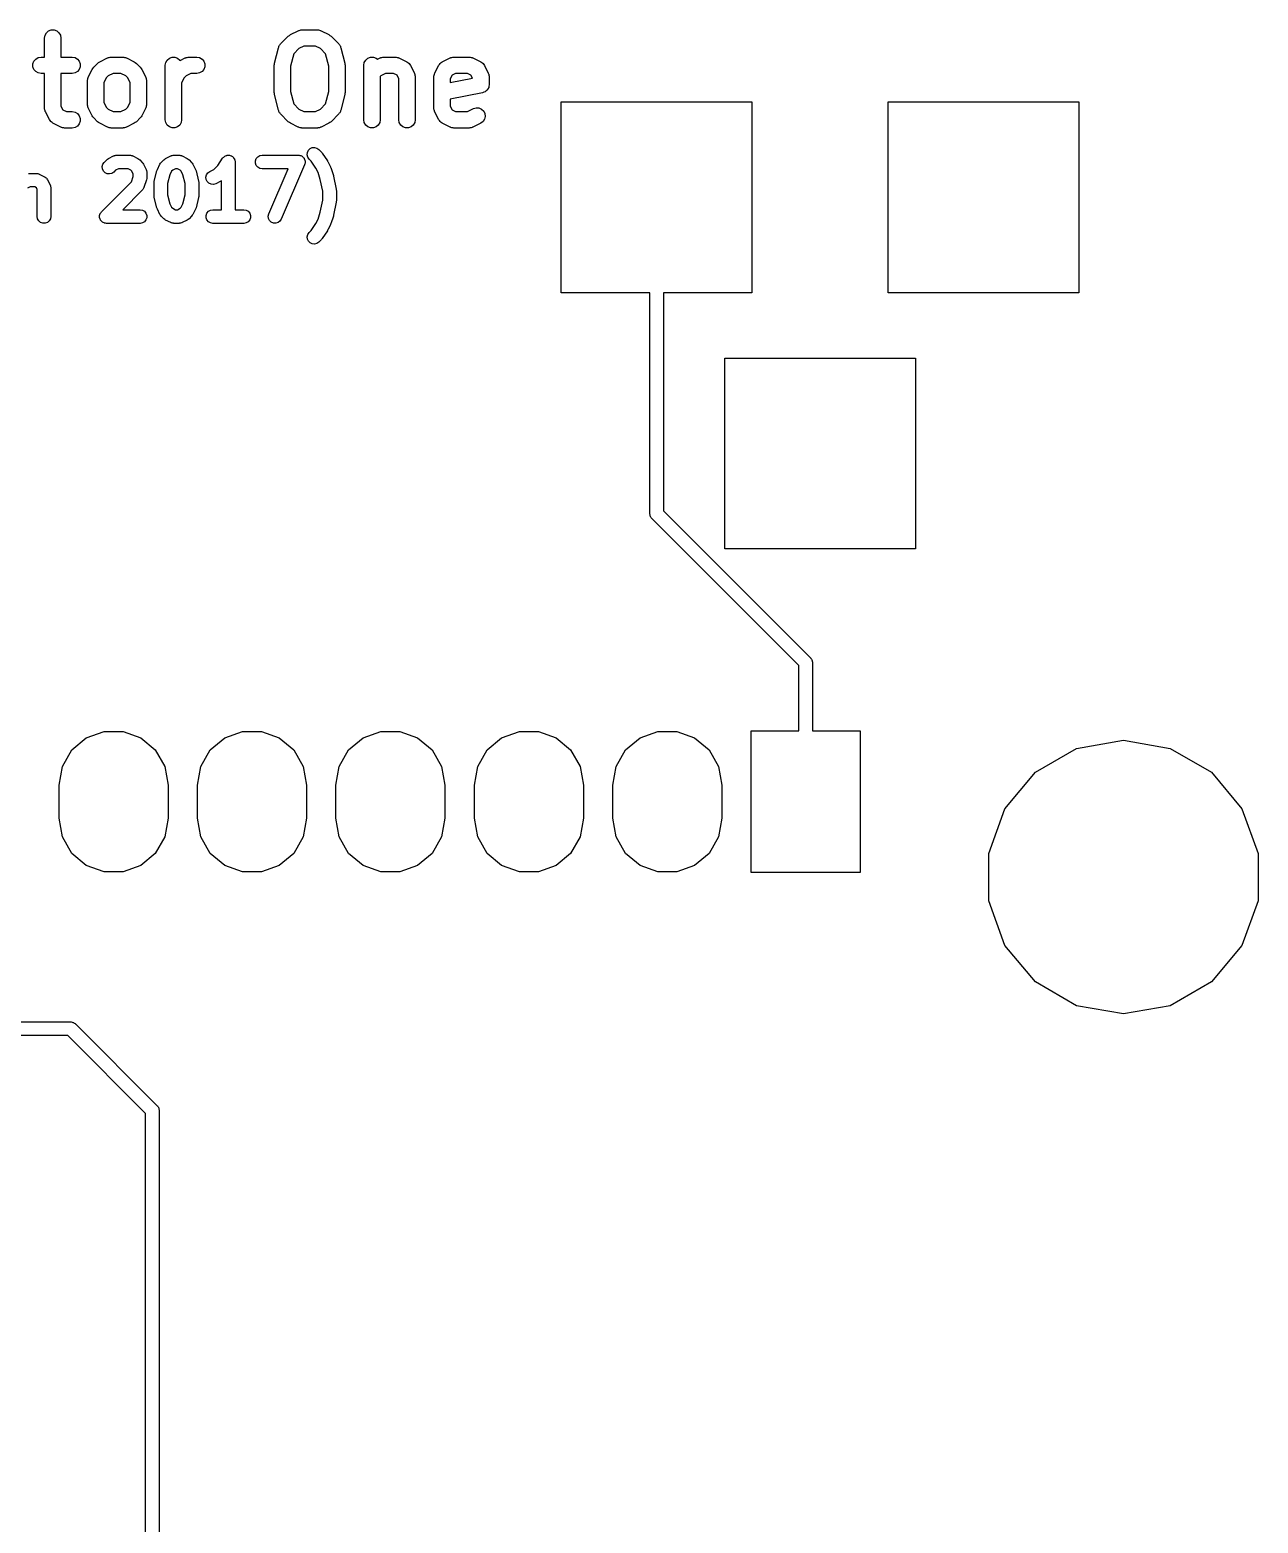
# Model space of a CAD drawing. Extents: x 100.7 to 163.2, y -130.7 to -69.1.
# Drawn here: x 140.69 to 163.23, y -96.89 to -69.5 of the extents above; entities that cross this region are included whole.
import ezdxf

# ---------------------------------------------------------------- set-up
doc = ezdxf.new("R2010")
doc.units = 0
doc.header["$MEASUREMENT"] = 0
doc.layers.add('BLACK', color=7, linetype='CONTINUOUS')

msp = doc.modelspace()

# ---------------------------------------------------------------- linework, layer by layer
at = {"layer": 'Black'}
for p, q in [((140.97, -69.5973), (140.997, -69.5522)), ((140.997, -69.5522), (141.036, -69.5187)), ((141.036, -69.5187), (141.085, -69.5008)), ((141.085, -69.5008), (141.137, -69.5008)), ((141.137, -69.5008), (141.186, -69.5187)), ((141.186, -69.5187), (141.226, -69.5522)), ((141.226, -69.5522), (141.252, -69.5973)), ((145.473, -69.5858), (145.616, -69.5144)), ((145.616, -69.5144), (145.624, -69.5119)), ((145.624, -69.5119), (145.632, -69.5076)), ((145.632, -69.5076), (145.649, -69.5046)), ((145.649, -69.5046), (145.666, -69.4996)), ((145.666, -69.4996), (145.674, -69.5001)), ((145.674, -69.5001), (145.683, -69.4986)), ((145.683, -69.4986), (145.969, -69.4986)), ((145.969, -69.4986), (145.977, -69.5001)), ((145.977, -69.5001), (145.986, -69.4996)), ((145.986, -69.4996), (146.003, -69.5046)), ((146.003, -69.5046), (146.02, -69.5076)), ((146.02, -69.5076), (146.027, -69.5119)), ((146.027, -69.5119), (146.036, -69.5144)), ((146.036, -69.5144), (146.179, -69.5858)), ((140.961, -69.6486), (140.97, -69.5973)), ((140.961, -69.9986), (140.961, -69.6486)), ((141.252, -69.5973), (141.261, -69.6486)), ((141.261, -69.6486), (141.261, -69.9986)), ((145.18, -70.1122), (145.252, -69.8265)), ((145.252, -69.8265), (145.257, -69.8133)), ((145.257, -69.8133), (145.261, -69.7995)), ((145.261, -69.7995), (145.268, -69.7897)), ((145.268, -69.7897), (145.273, -69.7789)), ((145.273, -69.7789), (145.283, -69.7686)), ((145.283, -69.7686), (145.291, -69.7568)), ((145.291, -69.7568), (145.434, -69.6139)), ((145.434, -69.6139), (145.454, -69.6001)), ((145.454, -69.6001), (145.473, -69.5858)), ((145.718, -69.7986), (145.629, -69.8433)), ((145.933, -69.7986), (145.718, -69.7986)), ((146.023, -69.8433), (145.933, -69.7986)), ((146.179, -69.5858), (146.198, -69.6002)), ((146.198, -69.6002), (146.217, -69.6139)), ((146.217, -69.6139), (146.36, -69.7568)), ((146.36, -69.7568), (146.369, -69.7686)), ((146.369, -69.7686), (146.379, -69.7789)), ((146.379, -69.7789), (146.383, -69.7897)), ((146.383, -69.7897), (146.39, -69.7995)), ((146.39, -69.7995), (146.394, -69.8133)), ((146.394, -69.8133), (146.4, -69.8265)), ((146.4, -69.8265), (146.471, -70.1122)), ((140.749, -70.1225), (140.767, -70.0736)), ((140.767, -70.0736), (140.801, -70.0337)), ((140.801, -70.0337), (140.846, -70.0076)), ((140.846, -70.0076), (140.897, -69.9986)), ((140.897, -69.9986), (140.961, -69.9986)), ((141.261, -69.9986), (141.469, -69.9986)), ((141.469, -69.9986), (141.52, -70.0076)), ((141.52, -70.0076), (141.565, -70.0337)), ((141.565, -70.0337), (141.598, -70.0736)), ((141.598, -70.0736), (141.616, -70.1225)), ((141.863, -70.1854), (141.934, -70.1139)), ((141.934, -70.1139), (141.954, -70.1001)), ((141.954, -70.1001), (141.973, -70.0858)), ((141.973, -70.0858), (142.116, -70.0144)), ((142.116, -70.0144), (142.124, -70.0119)), ((142.124, -70.0119), (142.132, -70.0076)), ((142.132, -70.0076), (142.149, -70.0046)), ((142.149, -70.0046), (142.166, -69.9996)), ((142.166, -69.9996), (142.174, -70.0001)), ((142.174, -70.0001), (142.183, -69.9986)), ((142.183, -69.9986), (142.397, -69.9986)), ((142.397, -69.9986), (142.406, -70.0001)), ((142.406, -70.0001), (142.414, -69.9996)), ((142.414, -69.9996), (142.431, -70.0046)), ((142.431, -70.0046), (142.448, -70.0076)), ((142.448, -70.0076), (142.456, -70.0119)), ((142.456, -70.0119), (142.464, -70.0144)), ((142.464, -70.0144), (142.607, -70.0858)), ((142.607, -70.0858), (142.626, -70.1001)), ((142.626, -70.1001), (142.646, -70.1139)), ((142.646, -70.1139), (142.717, -70.1854)), ((143.176, -70.1486), (143.185, -70.0973)), ((143.185, -70.0973), (143.211, -70.0522)), ((143.211, -70.0522), (143.251, -70.0187)), ((143.251, -70.0187), (143.3, -70.0008)), ((143.3, -70.0008), (143.352, -70.0008)), ((143.352, -70.0008), (143.401, -70.0187)), ((143.401, -70.0187), (143.441, -70.0522)), ((143.441, -70.0522), (143.447, -70.0631)), ((143.447, -70.0631), (143.544, -70.0144)), ((143.544, -70.0144), (143.553, -70.0119)), ((143.553, -70.0119), (143.56, -70.0076)), ((143.56, -70.0076), (143.577, -70.0046)), ((143.577, -70.0046), (143.594, -69.9996)), ((143.594, -69.9996), (143.603, -70.0001)), ((143.603, -70.0001), (143.611, -69.9986)), ((143.611, -69.9986), (143.754, -69.9986)), ((143.754, -69.9986), (143.806, -70.0076)), ((143.806, -70.0076), (143.851, -70.0337)), ((143.851, -70.0337), (143.884, -70.0736)), ((143.884, -70.0736), (143.902, -70.1225)), ((145.179, -70.1305), (145.18, -70.1122)), ((145.533, -69.9395), (145.476, -70.167)), ((145.629, -69.8433), (145.533, -69.9395)), ((146.119, -69.9395), (146.023, -69.8433)), ((146.176, -70.167), (146.119, -69.9395)), ((146.471, -70.1122), (146.473, -70.1305)), ((146.819, -70.1486), (146.828, -70.0973)), ((146.828, -70.0973), (146.854, -70.0522)), ((146.854, -70.0522), (146.894, -70.0187)), ((146.894, -70.0187), (146.943, -70.0008)), ((146.943, -70.0008), (146.995, -70.0008)), ((146.995, -70.0008), (147.044, -70.0187)), ((147.044, -70.0187), (147.067, -70.0386)), ((147.067, -70.0386), (147.116, -70.0144)), ((147.116, -70.0144), (147.124, -70.0119)), ((147.124, -70.0119), (147.132, -70.0076)), ((147.132, -70.0076), (147.149, -70.0046)), ((147.149, -70.0046), (147.166, -69.9996)), ((147.166, -69.9996), (147.174, -70.0001)), ((147.174, -70.0001), (147.183, -69.9986)), ((147.183, -69.9986), (147.397, -69.9986)), ((147.397, -69.9986), (147.406, -70.0001)), ((147.406, -70.0001), (147.414, -69.9996)), ((147.414, -69.9996), (147.431, -70.0046)), ((147.431, -70.0046), (147.448, -70.0076)), ((147.448, -70.0076), (147.456, -70.0119)), ((147.456, -70.0119), (147.464, -70.0144)), ((147.464, -70.0144), (147.607, -70.0858)), ((147.607, -70.0858), (147.625, -70.0989)), ((147.625, -70.0989), (147.643, -70.1111)), ((147.643, -70.1111), (147.646, -70.1144)), ((147.646, -70.1144), (147.649, -70.1169)), ((148.217, -70.1169), (148.22, -70.1144)), ((148.22, -70.1144), (148.223, -70.1111)), ((148.223, -70.1111), (148.241, -70.099)), ((148.241, -70.099), (148.259, -70.0858)), ((148.259, -70.0858), (148.401, -70.0144)), ((148.401, -70.0144), (148.41, -70.0119)), ((148.41, -70.0119), (148.417, -70.0076)), ((148.417, -70.0076), (148.435, -70.0046)), ((148.435, -70.0046), (148.451, -69.9996)), ((148.451, -69.9996), (148.46, -70.0001)), ((148.46, -70.0001), (148.469, -69.9986)), ((148.469, -69.9986), (148.754, -69.9986)), ((148.754, -69.9986), (148.763, -70.0001)), ((148.763, -70.0001), (148.771, -69.9996)), ((148.771, -69.9996), (148.788, -70.0046)), ((148.788, -70.0046), (148.806, -70.0076)), ((148.806, -70.0076), (148.813, -70.0119)), ((148.813, -70.0119), (148.821, -70.0144)), ((148.821, -70.0144), (148.964, -70.0858)), ((148.964, -70.0858), (148.982, -70.0989)), ((148.982, -70.0989), (149, -70.1111)), ((149, -70.1111), (149.003, -70.1144)), ((149.003, -70.1144), (149.006, -70.1169)), ((140.749, -70.1746), (140.749, -70.1225)), ((140.767, -70.2236), (140.749, -70.1746)), ((140.801, -70.2635), (140.767, -70.2236)), ((140.846, -70.2895), (140.801, -70.2635)), ((140.897, -70.2986), (140.846, -70.2895)), ((140.961, -70.2986), (140.897, -70.2986)), ((140.961, -70.9343), (140.961, -70.2986)), ((141.469, -70.2986), (141.261, -70.2986)), ((141.261, -70.2986), (141.261, -70.8989)), ((141.52, -70.2895), (141.469, -70.2986)), ((141.565, -70.2635), (141.52, -70.2895)), ((141.598, -70.2236), (141.565, -70.2635)), ((141.616, -70.1746), (141.598, -70.2236)), ((141.616, -70.1225), (141.616, -70.1746)), ((141.753, -70.4003), (141.756, -70.383)), ((141.756, -70.383), (141.761, -70.3755)), ((141.761, -70.3755), (141.763, -70.3672)), ((141.763, -70.3672), (141.834, -70.2243)), ((141.834, -70.2243), (141.849, -70.2051)), ((141.849, -70.2051), (141.863, -70.1854)), ((142.092, -70.3803), (142.047, -70.4697)), ((142.129, -70.3433), (142.092, -70.3803)), ((142.218, -70.2986), (142.129, -70.3433)), ((142.362, -70.2986), (142.218, -70.2986)), ((142.451, -70.3433), (142.362, -70.2986)), ((142.488, -70.3803), (142.451, -70.3433)), ((142.533, -70.4697), (142.488, -70.3803)), ((142.717, -70.1854), (142.731, -70.205)), ((142.731, -70.205), (142.746, -70.2243)), ((142.746, -70.2243), (142.817, -70.3672)), ((142.817, -70.3672), (142.819, -70.3755)), ((142.819, -70.3755), (142.824, -70.383)), ((142.824, -70.383), (142.827, -70.4003)), ((143.176, -71.1486), (143.176, -70.1486)), ((143.52, -70.3803), (143.476, -70.4697)), ((143.557, -70.3433), (143.52, -70.3803)), ((143.647, -70.2986), (143.557, -70.3433)), ((143.754, -70.2986), (143.647, -70.2986)), ((143.806, -70.2895), (143.754, -70.2986)), ((143.851, -70.2635), (143.806, -70.2895)), ((143.884, -70.2236), (143.851, -70.2635)), ((143.902, -70.1746), (143.884, -70.2236)), ((143.902, -70.1225), (143.902, -70.1746)), ((145.176, -70.1486), (145.179, -70.1305)), ((145.176, -70.6486), (145.176, -70.1486)), ((145.476, -70.167), (145.476, -70.6301)), ((146.176, -70.6301), (146.176, -70.167)), ((146.473, -70.1305), (146.476, -70.1486)), ((146.476, -70.1486), (146.476, -70.6486)), ((146.819, -71.1486), (146.819, -70.1486)), ((147.129, -70.3433), (147.119, -70.3536)), ((147.119, -70.3536), (147.119, -71.1486)), ((147.218, -70.2986), (147.129, -70.3433)), ((147.362, -70.2986), (147.218, -70.2986)), ((147.428, -70.3318), (147.362, -70.2986)), ((147.461, -70.3983), (147.428, -70.3318)), ((147.649, -70.1169), (147.661, -70.1352)), ((147.661, -70.1352), (147.674, -70.1529)), ((147.674, -70.1529), (147.746, -70.2958)), ((147.746, -70.2958), (147.748, -70.3041)), ((147.748, -70.3041), (147.752, -70.3116)), ((147.752, -70.3116), (147.755, -70.3289)), ((147.755, -70.3289), (147.76, -70.3457)), ((147.76, -70.3457), (147.76, -70.3543)), ((147.76, -70.3543), (147.761, -70.3629)), ((147.761, -70.3629), (147.761, -71.1486)), ((148.104, -70.3629), (148.106, -70.3543)), ((148.104, -70.9343), (148.104, -70.3629)), ((148.105, -70.3457), (148.11, -70.3289)), ((148.106, -70.3543), (148.105, -70.3457)), ((148.11, -70.3289), (148.113, -70.3116)), ((148.113, -70.3116), (148.118, -70.3041)), ((148.118, -70.3041), (148.12, -70.2958)), ((148.12, -70.2958), (148.192, -70.1529)), ((148.192, -70.1529), (148.205, -70.1352)), ((148.205, -70.1352), (148.217, -70.1169)), ((148.438, -70.3318), (148.404, -70.3983)), ((148.404, -70.4656), (148.812, -70.3842)), ((148.504, -70.2986), (148.438, -70.3318)), ((148.719, -70.2986), (148.504, -70.2986)), ((148.785, -70.3318), (148.719, -70.2986)), ((148.812, -70.3842), (148.785, -70.3318)), ((149.006, -70.1169), (149.018, -70.1352)), ((149.018, -70.1352), (149.031, -70.1529)), ((149.031, -70.1529), (149.103, -70.2958)), ((149.103, -70.2958), (149.105, -70.3041)), ((149.105, -70.3041), (149.11, -70.3116)), ((149.11, -70.3116), (149.113, -70.3289)), ((149.113, -70.3289), (149.118, -70.3457)), ((149.118, -70.3457), (149.117, -70.3543)), ((149.117, -70.3543), (149.119, -70.3629)), ((149.119, -70.3629), (149.119, -70.5057)), ((141.747, -70.4343), (141.749, -70.4258)), ((141.747, -70.8629), (141.747, -70.4343)), ((141.748, -70.4171), (141.753, -70.4003)), ((141.749, -70.4258), (141.748, -70.4171)), ((142.047, -70.4697), (142.047, -70.8274)), ((142.533, -70.8274), (142.533, -70.4697)), ((142.827, -70.4003), (142.832, -70.4171)), ((142.832, -70.4171), (142.831, -70.4258)), ((142.831, -70.4258), (142.833, -70.4343)), ((142.833, -70.4343), (142.833, -70.8629)), ((143.476, -70.4697), (143.476, -71.1486)), ((145.179, -70.6666), (145.176, -70.6486)), ((145.476, -70.6301), (145.533, -70.8576)), ((146.119, -70.8576), (146.176, -70.6301)), ((146.476, -70.6486), (146.473, -70.6666)), ((147.461, -71.1486), (147.461, -70.3983)), ((148.404, -70.3983), (148.404, -70.4656)), ((148.998, -70.6528), (148.404, -70.7715)), ((149.021, -70.644), (148.998, -70.6528)), ((149.044, -70.6356), (149.021, -70.644)), ((149.045, -70.6345), (149.044, -70.6356)), ((149.047, -70.6339), (149.045, -70.6345)), ((149.065, -70.6178), (149.047, -70.6339)), ((149.083, -70.6021), (149.065, -70.6178)), ((149.084, -70.6006), (149.083, -70.6021)), ((149.086, -70.5995), (149.084, -70.6006)), ((149.097, -70.5781), (149.086, -70.5995)), ((149.11, -70.557), (149.097, -70.5781)), ((149.111, -70.5538), (149.11, -70.5553)), ((149.11, -70.5553), (149.11, -70.557)), ((149.114, -70.5297), (149.111, -70.5538)), ((149.119, -70.5057), (149.114, -70.5297)), ((140.963, -70.9428), (140.961, -70.9343)), ((141.261, -70.8989), (141.295, -70.9653)), ((141.749, -70.8714), (141.747, -70.8629)), ((141.748, -70.88), (141.749, -70.8714)), ((141.753, -70.8969), (141.748, -70.88)), ((141.756, -70.9142), (141.753, -70.8969)), ((141.761, -70.9217), (141.756, -70.9142)), ((141.763, -70.9299), (141.761, -70.9217)), ((141.834, -71.0728), (141.763, -70.9299)), ((142.047, -70.8274), (142.092, -70.9169)), ((142.092, -70.9169), (142.129, -70.9539)), ((142.451, -70.9539), (142.488, -70.9169)), ((142.488, -70.9169), (142.533, -70.8274)), ((142.817, -70.9299), (142.746, -71.0728)), ((142.819, -70.9216), (142.817, -70.9299)), ((142.824, -70.9142), (142.819, -70.9216)), ((142.827, -70.8969), (142.824, -70.9142)), ((142.832, -70.88), (142.827, -70.8969)), ((142.833, -70.8629), (142.831, -70.8714)), ((142.831, -70.8714), (142.832, -70.88)), ((145.18, -70.685), (145.179, -70.6666)), ((145.252, -70.9707), (145.18, -70.685)), ((145.533, -70.8576), (145.629, -70.9539)), ((146.023, -70.9539), (146.119, -70.8576)), ((146.471, -70.685), (146.4, -70.9707)), ((146.473, -70.6666), (146.471, -70.685)), ((148.106, -70.9428), (148.104, -70.9343)), ((148.404, -70.7715), (148.404, -70.8989)), ((148.404, -70.8989), (148.438, -70.9653)), ((148.83, -70.943), (148.88, -70.9281)), ((148.88, -70.9281), (148.932, -70.9312)), ((148.932, -70.9312), (148.98, -70.952)), ((150.44, -74.32), (150.44, -70.82)), ((150.44, -70.82), (153.94, -70.82)), ((153.94, -70.82), (153.94, -74.32)), ((156.44, -74.32), (156.44, -70.82)), ((156.44, -70.82), (159.94, -70.82)), ((159.94, -70.82), (159.94, -74.32)), ((140.962, -70.9514), (140.963, -70.9428)), ((140.967, -70.9683), (140.962, -70.9514)), ((140.97, -70.9856), (140.967, -70.9683)), ((140.975, -70.9931), (140.97, -70.9856)), ((140.977, -71.0014), (140.975, -70.9931)), ((141.049, -71.1442), (140.977, -71.0014)), ((141.062, -71.1619), (141.049, -71.1442)), ((141.074, -71.1803), (141.062, -71.1619)), ((141.077, -71.1827), (141.074, -71.1803)), ((141.08, -71.1861), (141.077, -71.1827)), ((141.098, -71.1982), (141.08, -71.1861)), ((141.116, -71.2113), (141.098, -71.1982)), ((141.259, -71.2827), (141.116, -71.2113)), ((141.295, -70.9653), (141.361, -70.9986)), ((141.361, -70.9986), (141.469, -70.9986)), ((141.469, -70.9986), (141.52, -71.0076)), ((141.52, -71.0076), (141.565, -71.0337)), ((141.565, -71.0337), (141.598, -71.0736)), ((141.598, -71.0736), (141.616, -71.1225)), ((141.616, -71.1746), (141.598, -71.2236)), ((141.616, -71.1225), (141.616, -71.1746)), ((141.849, -71.0921), (141.834, -71.0728)), ((141.863, -71.1118), (141.849, -71.0921)), ((141.934, -71.1832), (141.863, -71.1118)), ((141.954, -71.197), (141.934, -71.1832)), ((141.973, -71.2113), (141.954, -71.197)), ((142.116, -71.2827), (141.973, -71.2113)), ((142.129, -70.9539), (142.218, -70.9986)), ((142.218, -70.9986), (142.362, -70.9986)), ((142.362, -70.9986), (142.451, -70.9539)), ((142.607, -71.2113), (142.464, -71.2827)), ((142.626, -71.197), (142.607, -71.2113)), ((142.646, -71.1832), (142.626, -71.197)), ((142.717, -71.1118), (142.646, -71.1832)), ((142.731, -71.0921), (142.717, -71.1118)), ((142.746, -71.0728), (142.731, -71.0921)), ((143.185, -71.1999), (143.176, -71.1486)), ((143.211, -71.245), (143.185, -71.1999)), ((143.467, -71.1999), (143.441, -71.245)), ((143.476, -71.1486), (143.467, -71.1999)), ((145.257, -70.9838), (145.252, -70.9707)), ((145.261, -70.9977), (145.257, -70.9838)), ((145.268, -71.0074), (145.261, -70.9977)), ((145.273, -71.0182), (145.268, -71.0074)), ((145.283, -71.0286), (145.273, -71.0182)), ((145.291, -71.0404), (145.283, -71.0286)), ((145.434, -71.1832), (145.291, -71.0404)), ((145.454, -71.197), (145.434, -71.1832)), ((145.473, -71.2113), (145.454, -71.197)), ((145.616, -71.2827), (145.473, -71.2113)), ((145.629, -70.9539), (145.718, -70.9986)), ((145.718, -70.9986), (145.933, -70.9986)), ((145.933, -70.9986), (146.023, -70.9539)), ((146.179, -71.2113), (146.036, -71.2827)), ((146.198, -71.197), (146.179, -71.2113)), ((146.217, -71.1832), (146.198, -71.197)), ((146.36, -71.0404), (146.217, -71.1832)), ((146.369, -71.0286), (146.36, -71.0404)), ((146.379, -71.0182), (146.369, -71.0286)), ((146.383, -71.0074), (146.379, -71.0182)), ((146.39, -70.9977), (146.383, -71.0074)), ((146.394, -70.9838), (146.39, -70.9977)), ((146.4, -70.9707), (146.394, -70.9838)), ((146.828, -71.1999), (146.819, -71.1486)), ((146.854, -71.245), (146.828, -71.1999)), ((147.11, -71.1999), (147.083, -71.245)), ((147.119, -71.1486), (147.11, -71.1999)), ((147.47, -71.1999), (147.461, -71.1486)), ((147.497, -71.245), (147.47, -71.1999)), ((147.752, -71.1999), (147.726, -71.245)), ((147.761, -71.1486), (147.752, -71.1999)), ((148.105, -70.9514), (148.106, -70.9428)), ((148.11, -70.9683), (148.105, -70.9514)), ((148.113, -70.9856), (148.11, -70.9683)), ((148.118, -70.9931), (148.113, -70.9856)), ((148.12, -71.0014), (148.118, -70.9931)), ((148.192, -71.1442), (148.12, -71.0014)), ((148.205, -71.1619), (148.192, -71.1442)), ((148.217, -71.1803), (148.205, -71.1619)), ((148.22, -71.1827), (148.217, -71.1803)), ((148.223, -71.1861), (148.22, -71.1827)), ((148.241, -71.1982), (148.223, -71.1861)), ((148.259, -71.2113), (148.241, -71.1982)), ((148.401, -71.2827), (148.259, -71.2113)), ((148.438, -70.9653), (148.504, -70.9986)), ((148.504, -70.9986), (148.719, -70.9986)), ((148.719, -70.9986), (148.83, -70.943)), ((148.964, -71.2113), (148.821, -71.2827)), ((149.006, -71.1803), (148.964, -71.2113)), ((148.98, -70.952), (149.018, -70.9878)), ((149.035, -71.1368), (149.006, -71.1803)), ((149.018, -70.9878), (149.041, -71.0344)), ((149.047, -71.0861), (149.035, -71.1368)), ((149.041, -71.0344), (149.047, -71.0861)), ((141.267, -71.2852), (141.259, -71.2827)), ((141.274, -71.2895), (141.267, -71.2852)), ((141.292, -71.2926), (141.274, -71.2895)), ((141.309, -71.2976), (141.292, -71.2926)), ((141.317, -71.2971), (141.309, -71.2976)), ((141.326, -71.2986), (141.317, -71.2971)), ((141.469, -71.2986), (141.326, -71.2986)), ((141.52, -71.2895), (141.469, -71.2986)), ((141.565, -71.2635), (141.52, -71.2895)), ((141.598, -71.2236), (141.565, -71.2635)), ((142.124, -71.2852), (142.116, -71.2827)), ((142.132, -71.2895), (142.124, -71.2852)), ((142.149, -71.2926), (142.132, -71.2895)), ((142.166, -71.2976), (142.149, -71.2926)), ((142.174, -71.2971), (142.166, -71.2976)), ((142.183, -71.2986), (142.174, -71.2971)), ((142.397, -71.2986), (142.183, -71.2986)), ((142.406, -71.2971), (142.397, -71.2986)), ((142.414, -71.2976), (142.406, -71.2971)), ((142.431, -71.2926), (142.414, -71.2976)), ((142.448, -71.2895), (142.431, -71.2926)), ((142.456, -71.2852), (142.448, -71.2895)), ((142.464, -71.2827), (142.456, -71.2852)), ((143.251, -71.2785), (143.211, -71.245)), ((143.3, -71.2963), (143.251, -71.2785)), ((143.352, -71.2963), (143.3, -71.2963)), ((143.401, -71.2785), (143.352, -71.2963)), ((143.441, -71.245), (143.401, -71.2785)), ((145.624, -71.2852), (145.616, -71.2827)), ((145.632, -71.2895), (145.624, -71.2852)), ((145.649, -71.2926), (145.632, -71.2895)), ((145.666, -71.2976), (145.649, -71.2926)), ((145.674, -71.2971), (145.666, -71.2976)), ((145.683, -71.2986), (145.674, -71.2971)), ((145.969, -71.2986), (145.683, -71.2986)), ((145.977, -71.2971), (145.969, -71.2986)), ((145.986, -71.2976), (145.977, -71.2971)), ((146.003, -71.2926), (145.986, -71.2976)), ((146.02, -71.2895), (146.003, -71.2926)), ((146.027, -71.2852), (146.02, -71.2895)), ((146.036, -71.2827), (146.027, -71.2852)), ((146.894, -71.2785), (146.854, -71.245)), ((146.943, -71.2963), (146.894, -71.2785)), ((146.995, -71.2963), (146.943, -71.2963)), ((147.044, -71.2785), (146.995, -71.2963)), ((147.083, -71.245), (147.044, -71.2785)), ((147.536, -71.2785), (147.497, -71.245)), ((147.585, -71.2963), (147.536, -71.2785)), ((147.637, -71.2963), (147.585, -71.2963)), ((147.686, -71.2785), (147.637, -71.2963)), ((147.726, -71.245), (147.686, -71.2785)), ((148.41, -71.2852), (148.401, -71.2827)), ((148.417, -71.2895), (148.41, -71.2852)), ((148.435, -71.2926), (148.417, -71.2895)), ((148.451, -71.2976), (148.435, -71.2926)), ((148.46, -71.2971), (148.451, -71.2976)), ((148.469, -71.2986), (148.46, -71.2971)), ((148.754, -71.2986), (148.469, -71.2986)), ((148.763, -71.2971), (148.754, -71.2986)), ((148.771, -71.2976), (148.763, -71.2971)), ((148.788, -71.2926), (148.771, -71.2976)), ((148.806, -71.2895), (148.788, -71.2926)), ((148.813, -71.2852), (148.806, -71.2895)), ((148.821, -71.2827), (148.813, -71.2852)), ((145.78, -71.7904), (145.784, -71.7472)), ((145.784, -71.7472), (145.802, -71.7078)), ((145.802, -71.7078), (145.833, -71.6771)), ((145.833, -71.6771), (145.872, -71.6588)), ((145.872, -71.6588), (145.915, -71.655)), ((145.915, -71.655), (145.957, -71.6662)), ((145.957, -71.6662), (145.993, -71.6911)), ((145.993, -71.6911), (146.04, -71.7388)), ((146.04, -71.7388), (146.047, -71.7489)), ((146.047, -71.7489), (146.056, -71.7578)), ((146.056, -71.7578), (146.151, -71.9007)), ((142.018, -72.0067), (142.029, -71.9648)), ((142.022, -72.05), (142.018, -72.0067)), ((142.029, -71.9648), (142.054, -71.9292)), ((142.054, -71.9292), (142.102, -71.8816)), ((142.102, -71.8816), (142.118, -71.8701)), ((142.118, -71.8701), (142.134, -71.8582)), ((142.134, -71.8582), (142.229, -71.8106)), ((142.229, -71.8106), (142.236, -71.8085)), ((142.236, -71.8085), (142.242, -71.8049)), ((142.242, -71.8049), (142.257, -71.8024)), ((142.257, -71.8024), (142.271, -71.7982)), ((142.271, -71.7982), (142.278, -71.7986)), ((142.278, -71.7986), (142.285, -71.7974)), ((142.285, -71.7974), (142.523, -71.7974)), ((142.523, -71.7974), (142.53, -71.7986)), ((142.53, -71.7986), (142.538, -71.7982)), ((142.538, -71.7982), (142.552, -71.8024)), ((142.552, -71.8024), (142.566, -71.8049)), ((142.566, -71.8049), (142.572, -71.8085)), ((142.572, -71.8085), (142.579, -71.8106)), ((142.579, -71.8106), (142.674, -71.8582)), ((142.674, -71.8582), (142.691, -71.8701)), ((142.691, -71.8701), (142.707, -71.8816)), ((142.707, -71.8816), (142.755, -71.9292)), ((142.755, -71.9292), (142.766, -71.9456)), ((142.766, -71.9456), (142.778, -71.9617)), ((142.778, -71.9617), (142.826, -72.057)), ((143.031, -72.057), (143.078, -71.9617)), ((143.078, -71.9617), (143.09, -71.9456)), ((143.09, -71.9456), (143.102, -71.9292)), ((143.102, -71.9292), (143.149, -71.8816)), ((143.149, -71.8816), (143.166, -71.8701)), ((143.166, -71.8701), (143.182, -71.8582)), ((143.182, -71.8582), (143.277, -71.8106)), ((143.277, -71.8106), (143.284, -71.8085)), ((143.284, -71.8085), (143.29, -71.8049)), ((143.29, -71.8049), (143.305, -71.8024)), ((143.305, -71.8024), (143.319, -71.7982)), ((143.319, -71.7982), (143.326, -71.7986)), ((143.326, -71.7986), (143.333, -71.7974)), ((143.333, -71.7974), (143.428, -71.7974)), ((143.428, -71.7974), (143.435, -71.7986)), ((143.435, -71.7986), (143.442, -71.7982)), ((143.442, -71.7982), (143.456, -71.8024)), ((143.456, -71.8024), (143.471, -71.8049)), ((143.471, -71.8049), (143.477, -71.8085)), ((143.477, -71.8085), (143.484, -71.8106)), ((143.484, -71.8106), (143.579, -71.8582)), ((143.579, -71.8582), (143.595, -71.8701)), ((143.595, -71.8701), (143.612, -71.8816)), ((143.612, -71.8816), (143.659, -71.9292)), ((143.659, -71.9292), (143.671, -71.9456)), ((143.671, -71.9456), (143.683, -71.9617)), ((143.683, -71.9617), (143.73, -72.057)), ((144.068, -72.0577), (144.14, -71.9856)), ((144.14, -71.9856), (144.229, -71.853)), ((144.229, -71.853), (144.234, -71.848)), ((144.234, -71.848), (144.237, -71.842)), ((144.237, -71.842), (144.249, -71.8324)), ((144.249, -71.8324), (144.259, -71.8217)), ((144.259, -71.8217), (144.265, -71.8186)), ((144.265, -71.8186), (144.27, -71.8141)), ((144.27, -71.8141), (144.284, -71.809)), ((144.284, -71.809), (144.298, -71.8024)), ((144.298, -71.8024), (144.305, -71.8016)), ((144.305, -71.8016), (144.311, -71.7993)), ((144.311, -71.7993), (144.326, -71.7993)), ((144.326, -71.7993), (144.341, -71.7976)), ((144.341, -71.7976), (144.348, -71.7993)), ((144.348, -71.7993), (144.355, -71.7993)), ((144.355, -71.7993), (144.369, -71.8044)), ((144.369, -71.8044), (144.383, -71.8079)), ((144.383, -71.8079), (144.389, -71.8118)), ((144.389, -71.8118), (144.395, -71.8141)), ((144.395, -71.8141), (144.407, -71.8237)), ((144.407, -71.8237), (144.419, -71.832)), ((144.419, -71.832), (144.423, -71.8376)), ((144.423, -71.8376), (144.429, -71.842)), ((144.429, -71.842), (144.436, -71.855)), ((144.436, -71.855), (144.445, -71.867)), ((144.445, -71.867), (144.447, -71.8736)), ((144.447, -71.8736), (144.45, -71.8796)), ((144.45, -71.8796), (144.453, -71.8943)), ((144.453, -71.8943), (144.457, -71.9086)), ((144.457, -71.9086), (144.457, -71.9156)), ((144.457, -71.9156), (144.458, -71.9224)), ((144.458, -71.9224), (144.458, -72.7974)), ((144.829, -71.9007), (144.844, -71.8599)), ((144.829, -71.9441), (144.829, -71.9007)), ((144.844, -71.9849), (144.829, -71.9441)), ((144.844, -71.8599), (144.872, -71.8266)), ((144.872, -72.0181), (144.844, -71.9849)), ((144.872, -71.8266), (144.909, -71.8049)), ((144.909, -72.0398), (144.872, -72.0181)), ((144.909, -71.8049), (144.952, -71.7974)), ((144.952, -71.7974), (145.619, -71.7974)), ((145.733, -71.9716), (145.305, -72.9716)), ((145.619, -71.7974), (145.633, -71.7999)), ((145.633, -71.7999), (145.647, -71.8007)), ((145.647, -71.8007), (145.654, -71.8036)), ((145.654, -71.8036), (145.661, -71.8049)), ((145.661, -71.8049), (145.674, -71.8121)), ((145.674, -71.8121), (145.687, -71.8178)), ((145.687, -71.8178), (145.692, -71.8229)), ((145.692, -71.8229), (145.699, -71.8266)), ((145.699, -71.8266), (145.708, -71.8376)), ((145.708, -71.8376), (145.719, -71.8475)), ((145.719, -71.8475), (145.722, -71.8542)), ((145.722, -71.8542), (145.727, -71.8599)), ((145.727, -71.8599), (145.732, -71.8734)), ((145.732, -71.8734), (145.738, -71.8862)), ((145.737, -71.9576), (145.733, -71.9716)), ((145.742, -71.9441), (145.737, -71.9576)), ((145.738, -71.8862), (145.739, -71.8937)), ((145.739, -71.8937), (145.742, -71.9007)), ((145.742, -71.9007), (145.742, -71.9151)), ((145.742, -71.9151), (145.743, -71.9294)), ((145.743, -71.9294), (145.742, -71.9366)), ((145.742, -71.9366), (145.742, -71.9441)), ((145.791, -71.8324), (145.78, -71.7904)), ((145.816, -71.8679), (145.791, -71.8324)), ((145.855, -71.9068), (145.816, -71.8679)), ((145.939, -72.0329), (145.855, -71.9068)), ((145.979, -72.1132), (145.939, -72.0329)), ((146.151, -71.9007), (146.154, -71.9078)), ((146.154, -71.9078), (146.159, -71.9141)), ((146.159, -71.9141), (146.207, -72.0093)), ((146.207, -72.0093), (146.209, -72.0179)), ((146.209, -72.0179), (146.213, -72.0257)), ((146.213, -72.0257), (146.261, -72.1686)), ((140.666, -72.1307), (140.809, -72.1307)), ((140.809, -72.1307), (140.816, -72.132)), ((140.816, -72.132), (140.823, -72.1315)), ((140.823, -72.1315), (140.837, -72.1357)), ((140.837, -72.1357), (140.852, -72.1383)), ((140.852, -72.1383), (140.858, -72.1419)), ((140.858, -72.1419), (140.865, -72.1439)), ((140.865, -72.1439), (140.96, -72.1915)), ((140.96, -72.1915), (140.975, -72.2025)), ((140.975, -72.2025), (140.99, -72.2126)), ((140.99, -72.2126), (140.992, -72.2153)), ((140.992, -72.2153), (140.995, -72.2174)), ((140.995, -72.2174), (141.005, -72.2327)), ((141.005, -72.2327), (141.016, -72.2474)), ((141.016, -72.2474), (141.064, -72.3427)), ((142.006, -72.834), (142.557, -72.2834)), ((142.04, -72.0893), (142.022, -72.05)), ((142.071, -72.12), (142.04, -72.0893)), ((142.11, -72.1384), (142.071, -72.12)), ((142.153, -72.1421), (142.11, -72.1384)), ((142.195, -72.1309), (142.153, -72.1421)), ((142.231, -72.106), (142.195, -72.1309)), ((142.264, -72.0727), (142.231, -72.106)), ((142.315, -72.0474), (142.264, -72.0727)), ((142.494, -72.0474), (142.315, -72.0474)), ((142.545, -72.0727), (142.494, -72.0474)), ((142.563, -72.0917), (142.545, -72.0727)), ((142.557, -72.2834), (142.589, -72.1878)), ((142.589, -72.1424), (142.563, -72.0917)), ((142.589, -72.1878), (142.589, -72.1424)), ((142.832, -72.2476), (142.785, -72.3905)), ((142.826, -72.057), (142.828, -72.0639)), ((142.828, -72.0639), (142.831, -72.0701)), ((142.831, -72.0701), (142.834, -72.0845)), ((142.835, -72.2278), (142.832, -72.2476)), ((142.834, -72.0845), (142.838, -72.0986)), ((142.839, -72.2081), (142.835, -72.2278)), ((142.838, -72.0986), (142.838, -72.1058)), ((142.838, -72.1058), (142.839, -72.1129)), ((142.839, -72.1129), (142.839, -72.2081)), ((142.97, -72.3033), (142.972, -72.2883)), ((142.97, -72.5414), (142.97, -72.3033)), ((142.972, -72.2883), (142.973, -72.273)), ((142.973, -72.273), (143.021, -72.0825)), ((143.021, -72.0825), (143.027, -72.0701)), ((143.027, -72.0701), (143.031, -72.057)), ((143.26, -72.1565), (143.22, -72.3187)), ((143.293, -72.0917), (143.26, -72.1565)), ((143.312, -72.0727), (143.293, -72.0917)), ((143.362, -72.0474), (143.312, -72.0727)), ((143.399, -72.0474), (143.362, -72.0474)), ((143.449, -72.0727), (143.399, -72.0474)), ((143.468, -72.0917), (143.449, -72.0727)), ((143.501, -72.1565), (143.468, -72.0917)), ((143.541, -72.3187), (143.501, -72.1565)), ((143.73, -72.057), (143.734, -72.0701)), ((143.734, -72.0701), (143.74, -72.0825)), ((143.74, -72.0825), (143.787, -72.273)), ((143.787, -72.273), (143.789, -72.2883)), ((143.789, -72.2883), (143.791, -72.3033)), ((143.791, -72.3033), (143.791, -72.5414)), ((143.922, -72.2006), (143.932, -72.1584)), ((143.927, -72.2437), (143.922, -72.2006)), ((143.947, -72.2826), (143.927, -72.2437)), ((143.932, -72.1584), (143.956, -72.1222)), ((143.978, -72.3124), (143.947, -72.2826)), ((143.956, -72.1222), (143.991, -72.0963)), ((143.991, -72.0963), (144.068, -72.0577)), ((144.198, -72.2723), (144.103, -72.3199)), ((144.208, -72.2652), (144.198, -72.2723)), ((144.208, -72.7974), (144.208, -72.2652)), ((144.952, -72.0474), (144.909, -72.0398)), ((145.429, -72.0474), (144.952, -72.0474)), ((145.075, -72.8731), (145.429, -72.0474)), ((146.021, -72.2402), (145.979, -72.1132)), ((146.065, -72.4586), (146.021, -72.2402)), ((146.261, -72.1686), (146.262, -72.1763)), ((146.262, -72.1763), (146.265, -72.1836)), ((146.265, -72.1836), (146.313, -72.4217)), ((140.696, -72.3807), (140.648, -72.4044)), ((140.78, -72.3807), (140.696, -72.3807)), ((140.811, -72.3965), (140.78, -72.3807)), ((140.827, -72.4281), (140.811, -72.3965)), ((140.827, -72.9224), (140.827, -72.4281)), ((141.064, -72.3427), (141.066, -72.3496)), ((141.066, -72.3496), (141.069, -72.3558)), ((141.069, -72.3558), (141.072, -72.3702)), ((141.072, -72.3702), (141.076, -72.3843)), ((141.076, -72.3843), (141.076, -72.3915)), ((141.076, -72.3915), (141.077, -72.3986)), ((141.077, -72.3986), (141.077, -72.9224)), ((142.755, -72.4393), (142.397, -72.7974)), ((142.759, -72.4334), (142.755, -72.4393)), ((142.764, -72.4287), (142.759, -72.4334)), ((142.771, -72.4158), (142.764, -72.4287)), ((142.779, -72.4038), (142.771, -72.4158)), ((142.781, -72.3968), (142.779, -72.4038)), ((142.785, -72.3905), (142.781, -72.3968)), ((142.972, -72.5565), (142.97, -72.5414)), ((142.973, -72.5717), (142.972, -72.5565)), ((143.021, -72.7622), (142.973, -72.5717)), ((143.22, -72.3187), (143.22, -72.526)), ((143.22, -72.526), (143.26, -72.6883)), ((143.501, -72.6883), (143.541, -72.526)), ((143.541, -72.526), (143.541, -72.3187)), ((143.787, -72.5717), (143.74, -72.7622)), ((143.789, -72.5565), (143.787, -72.5717)), ((143.791, -72.5414), (143.789, -72.5565)), ((144.018, -72.3297), (143.978, -72.3124)), ((144.061, -72.3323), (144.018, -72.3297)), ((144.103, -72.3199), (144.061, -72.3323)), ((146.065, -72.6243), (146.065, -72.4586)), ((146.313, -72.4217), (146.313, -72.434)), ((146.313, -72.434), (146.315, -72.4462)), ((146.315, -72.4462), (146.315, -72.6367)), ((141.987, -72.8599), (141.997, -72.8474)), ((141.997, -72.8474), (142.006, -72.834)), ((142.397, -72.7974), (142.714, -72.7974)), ((142.714, -72.7974), (142.757, -72.8049)), ((142.757, -72.8049), (142.794, -72.8266)), ((142.794, -72.8266), (142.822, -72.8599)), ((143.027, -72.7747), (143.021, -72.7622)), ((143.031, -72.7878), (143.027, -72.7747)), ((143.078, -72.883), (143.031, -72.7878)), ((143.26, -72.6883), (143.293, -72.7531)), ((143.293, -72.7531), (143.312, -72.772)), ((143.312, -72.772), (143.362, -72.7974)), ((143.362, -72.7974), (143.399, -72.7974)), ((143.399, -72.7974), (143.449, -72.772)), ((143.449, -72.772), (143.468, -72.7531)), ((143.468, -72.7531), (143.501, -72.6883)), ((143.73, -72.7878), (143.683, -72.883)), ((143.734, -72.7747), (143.73, -72.7878)), ((143.74, -72.7622), (143.734, -72.7747)), ((143.939, -72.8599), (143.967, -72.8266)), ((143.967, -72.8266), (144.004, -72.8049)), ((144.004, -72.8049), (144.047, -72.7974)), ((144.047, -72.7974), (144.208, -72.7974)), ((144.458, -72.7974), (144.619, -72.7974)), ((144.619, -72.7974), (144.661, -72.8049)), ((144.661, -72.8049), (144.699, -72.8266)), ((144.699, -72.8266), (144.727, -72.8599)), ((145.979, -72.9697), (146.021, -72.8426)), ((146.021, -72.8426), (146.065, -72.6243)), ((146.313, -72.6612), (146.265, -72.8993)), ((146.315, -72.6367), (146.313, -72.6488)), ((146.313, -72.6488), (146.313, -72.6612)), ((140.834, -72.9651), (140.827, -72.9224)), ((140.856, -73.0027), (140.834, -72.9651)), ((140.889, -73.0306), (140.856, -73.0027)), ((140.93, -73.0455), (140.889, -73.0306)), ((140.974, -73.0455), (140.93, -73.0455)), ((141.014, -73.0306), (140.974, -73.0455)), ((141.048, -73.0027), (141.014, -73.0306)), ((141.069, -72.9651), (141.048, -73.0027)), ((141.077, -72.9224), (141.069, -72.9651)), ((141.97, -72.9115), (141.972, -72.9062)), ((141.972, -72.9278), (141.97, -72.9115)), ((141.972, -72.9007), (141.977, -72.8853)), ((141.972, -72.9062), (141.972, -72.9007)), ((141.972, -72.9441), (141.972, -72.9278)), ((141.974, -72.9493), (141.972, -72.9441)), ((141.974, -72.9547), (141.974, -72.9493)), ((141.981, -72.9695), (141.974, -72.9547)), ((141.977, -72.8853), (141.981, -72.8696)), ((141.981, -72.8696), (141.985, -72.865)), ((141.987, -72.9849), (141.981, -72.9695)), ((141.985, -72.865), (141.987, -72.8599)), ((141.99, -72.9891), (141.987, -72.9849)), ((141.992, -72.9941), (141.99, -72.9891)), ((142.004, -73.0056), (141.992, -72.9941)), ((142.014, -73.0181), (142.004, -73.0056)), ((142.019, -73.0209), (142.014, -73.0181)), ((142.023, -73.0248), (142.019, -73.0209)), ((142.038, -73.0317), (142.023, -73.0248)), ((142.052, -73.0398), (142.038, -73.0317)), ((142.057, -73.0408), (142.052, -73.0398)), ((142.062, -73.0431), (142.057, -73.0408)), ((142.079, -73.0445), (142.062, -73.0431)), ((142.095, -73.0474), (142.079, -73.0445)), ((142.714, -73.0474), (142.095, -73.0474)), ((142.757, -73.0398), (142.714, -73.0474)), ((142.794, -73.0181), (142.757, -73.0398)), ((142.822, -72.9849), (142.794, -73.0181)), ((142.822, -72.8599), (142.837, -72.9007)), ((142.837, -72.9441), (142.822, -72.9849)), ((142.837, -72.9007), (142.837, -72.9441)), ((143.09, -72.8991), (143.078, -72.883)), ((143.102, -72.9155), (143.09, -72.8991)), ((143.149, -72.9631), (143.102, -72.9155)), ((143.166, -72.9746), (143.149, -72.9631)), ((143.182, -72.9866), (143.166, -72.9746)), ((143.277, -73.0342), (143.182, -72.9866)), ((143.284, -73.0362), (143.277, -73.0342)), ((143.29, -73.0398), (143.284, -73.0362)), ((143.305, -73.0424), (143.29, -73.0398)), ((143.319, -73.0466), (143.305, -73.0424)), ((143.326, -73.0461), (143.319, -73.0466)), ((143.333, -73.0474), (143.326, -73.0461)), ((143.428, -73.0474), (143.333, -73.0474)), ((143.435, -73.0461), (143.428, -73.0474)), ((143.442, -73.0466), (143.435, -73.0461)), ((143.456, -73.0424), (143.442, -73.0466)), ((143.471, -73.0398), (143.456, -73.0424)), ((143.477, -73.0362), (143.471, -73.0398)), ((143.484, -73.0342), (143.477, -73.0362)), ((143.579, -72.9866), (143.484, -73.0342)), ((143.595, -72.9746), (143.579, -72.9866)), ((143.612, -72.9631), (143.595, -72.9746)), ((143.659, -72.9155), (143.612, -72.9631)), ((143.671, -72.8991), (143.659, -72.9155)), ((143.683, -72.883), (143.671, -72.8991)), ((143.924, -72.9007), (143.939, -72.8599)), ((143.924, -72.9441), (143.924, -72.9007)), ((143.939, -72.9849), (143.924, -72.9441)), ((143.967, -73.0181), (143.939, -72.9849)), ((144.004, -73.0398), (143.967, -73.0181)), ((144.047, -73.0474), (144.004, -73.0398)), ((144.619, -73.0474), (144.047, -73.0474)), ((144.661, -73.0398), (144.619, -73.0474)), ((144.699, -73.0181), (144.661, -73.0398)), ((144.727, -72.9849), (144.699, -73.0181)), ((144.727, -72.8599), (144.742, -72.9007)), ((144.742, -72.9441), (144.727, -72.9849)), ((144.742, -72.9007), (144.742, -72.9441)), ((145.065, -72.9154), (145.075, -72.8731)), ((145.07, -72.9585), (145.065, -72.9154)), ((145.09, -72.9973), (145.07, -72.9585)), ((145.122, -73.027), (145.09, -72.9973)), ((145.161, -73.0441), (145.122, -73.027)), ((145.205, -73.0465), (145.161, -73.0441)), ((145.246, -73.034), (145.205, -73.0465)), ((145.281, -73.0079), (145.246, -73.034)), ((145.305, -72.9716), (145.281, -73.0079)), ((145.855, -73.1761), (145.939, -73.05)), ((145.939, -73.05), (145.979, -72.9697)), ((146.207, -73.0735), (146.159, -73.1688)), ((146.209, -73.065), (146.207, -73.0735)), ((146.213, -73.0571), (146.209, -73.065)), ((146.261, -72.9143), (146.213, -73.0571)), ((146.262, -72.9066), (146.261, -72.9143)), ((146.265, -72.8993), (146.262, -72.9066)), ((145.78, -73.2924), (145.791, -73.2505)), ((145.784, -73.3357), (145.78, -73.2924)), ((145.802, -73.375), (145.784, -73.3357)), ((145.791, -73.2505), (145.816, -73.2149)), ((145.833, -73.4057), (145.802, -73.375)), ((145.816, -73.2149), (145.855, -73.1761)), ((145.993, -73.3917), (145.957, -73.4166)), ((146.04, -73.3441), (145.993, -73.3917)), ((146.047, -73.334), (146.04, -73.3441)), ((146.056, -73.3251), (146.047, -73.334)), ((146.151, -73.1822), (146.056, -73.3251)), ((146.154, -73.175), (146.151, -73.1822)), ((146.159, -73.1688), (146.154, -73.175)), ((145.872, -73.4241), (145.833, -73.4057)), ((145.915, -73.4279), (145.872, -73.4241)), ((145.957, -73.4166), (145.915, -73.4279)), ((152.065, -74.32), (150.44, -74.32)), ((152.065, -78.37), (152.065, -74.32)), ((153.94, -74.32), (152.315, -74.32)), ((152.315, -74.32), (152.315, -78.3182)), ((159.94, -74.32), (156.44, -74.32)), ((153.44, -79.02), (153.44, -75.52)), ((153.44, -75.52), (156.94, -75.52)), ((156.94, -75.52), (156.94, -79.02)), ((152.315, -78.3182), (155.016, -81.0189)), ((152.066, -78.3754), (152.065, -78.37)), ((152.065, -78.3809), (152.066, -78.3754)), ((152.07, -78.3967), (152.065, -78.3809)), ((152.073, -78.4128), (152.07, -78.3967)), ((152.075, -78.4175), (152.073, -78.4128)), ((152.077, -78.4228), (152.075, -78.4175)), ((152.086, -78.4362), (152.077, -78.4228)), ((152.094, -78.4503), (152.086, -78.4362)), ((152.098, -78.4539), (152.094, -78.4503)), ((152.102, -78.4584), (152.098, -78.4539)), ((154.802, -81.1591), (152.102, -78.4584)), ((156.94, -79.02), (153.44, -79.02)), ((155.016, -81.0189), (155.019, -81.0234)), ((155.019, -81.0234), (155.023, -81.027)), ((155.023, -81.027), (155.031, -81.0411)), ((155.031, -81.0411), (155.041, -81.0545)), ((155.041, -81.0545), (155.042, -81.0598)), ((155.042, -81.0598), (155.045, -81.0645)), ((155.045, -81.0645), (155.048, -81.0806)), ((154.802, -82.3549), (154.802, -81.1591)), ((155.048, -81.0806), (155.052, -81.0964)), ((155.052, -81.0964), (155.051, -81.1019)), ((155.051, -81.1019), (155.052, -81.1073)), ((155.052, -81.1073), (155.052, -82.3549)), ((141.727, -82.4839), (142.054, -82.3651)), ((142.054, -82.3651), (142.401, -82.3651)), ((142.401, -82.3651), (142.727, -82.4839)), ((144.267, -82.4839), (144.594, -82.3651)), ((144.594, -82.3651), (144.941, -82.3651)), ((144.941, -82.3651), (145.267, -82.4839)), ((146.807, -82.4839), (147.134, -82.3651)), ((147.134, -82.3651), (147.481, -82.3651)), ((147.481, -82.3651), (147.807, -82.4839)), ((149.347, -82.4839), (149.674, -82.3651)), ((149.674, -82.3651), (150.021, -82.3651)), ((150.021, -82.3651), (150.347, -82.4839)), ((151.887, -82.4839), (152.214, -82.3651)), ((152.214, -82.3651), (152.561, -82.3651)), ((152.561, -82.3651), (152.887, -82.4839)), ((153.927, -84.9549), (153.927, -82.3549)), ((153.927, -82.3549), (154.802, -82.3549)), ((155.052, -82.3549), (155.927, -82.3549)), ((155.927, -82.3549), (155.927, -84.9549)), ((141.288, -83.0079), (141.461, -82.7071)), ((141.461, -82.7071), (141.727, -82.4839)), ((142.727, -82.4839), (142.993, -82.7071)), ((142.993, -82.7071), (143.167, -83.0079)), ((143.828, -83.0079), (144.001, -82.7071)), ((144.001, -82.7071), (144.267, -82.4839)), ((145.267, -82.4839), (145.533, -82.7071)), ((145.533, -82.7071), (145.707, -83.0079)), ((146.368, -83.0079), (146.541, -82.7071)), ((146.541, -82.7071), (146.807, -82.4839)), ((147.807, -82.4839), (148.073, -82.7071)), ((148.073, -82.7071), (148.247, -83.0079)), ((148.908, -83.0079), (149.081, -82.7071)), ((149.081, -82.7071), (149.347, -82.4839)), ((150.347, -82.4839), (150.613, -82.7071)), ((150.613, -82.7071), (150.787, -83.0079)), ((151.448, -83.0079), (151.621, -82.7071)), ((151.621, -82.7071), (151.887, -82.4839)), ((152.887, -82.4839), (153.153, -82.7071)), ((153.153, -82.7071), (153.327, -83.0079)), ((159.143, -83.1168), (159.898, -82.681)), ((159.898, -82.681), (160.757, -82.5296)), ((160.757, -82.5296), (161.615, -82.681)), ((161.615, -82.681), (162.37, -83.1168)), ((141.227, -83.3499), (141.288, -83.0079)), ((143.167, -83.0079), (143.227, -83.3499)), ((143.767, -83.3499), (143.828, -83.0079)), ((145.707, -83.0079), (145.767, -83.3499)), ((146.307, -83.3499), (146.368, -83.0079)), ((148.247, -83.0079), (148.307, -83.3499)), ((148.847, -83.3499), (148.908, -83.0079)), ((150.787, -83.0079), (150.847, -83.3499)), ((151.387, -83.3499), (151.448, -83.0079)), ((153.327, -83.0079), (153.387, -83.3499)), ((158.583, -83.7844), (159.143, -83.1168)), ((162.37, -83.1168), (162.93, -83.7844)), ((141.227, -83.9599), (141.227, -83.3499)), ((143.227, -83.3499), (143.227, -83.9599)), ((143.767, -83.9599), (143.767, -83.3499)), ((145.767, -83.3499), (145.767, -83.9599)), ((146.307, -83.9599), (146.307, -83.3499)), ((148.307, -83.3499), (148.307, -83.9599)), ((148.847, -83.9599), (148.847, -83.3499)), ((150.847, -83.3499), (150.847, -83.9599)), ((151.387, -83.9599), (151.387, -83.3499)), ((153.387, -83.3499), (153.387, -83.9599)), ((158.285, -84.6034), (158.583, -83.7844)), ((162.93, -83.7844), (163.228, -84.6034)), ((141.288, -84.3019), (141.227, -83.9599)), ((143.227, -83.9599), (143.167, -84.3019)), ((143.828, -84.3019), (143.767, -83.9599)), ((145.767, -83.9599), (145.707, -84.3019)), ((146.368, -84.3019), (146.307, -83.9599)), ((148.307, -83.9599), (148.247, -84.3019)), ((148.908, -84.3019), (148.847, -83.9599)), ((150.847, -83.9599), (150.787, -84.3019)), ((151.448, -84.3019), (151.387, -83.9599)), ((153.387, -83.9599), (153.327, -84.3019)), ((141.461, -84.6027), (141.288, -84.3019)), ((143.167, -84.3019), (142.993, -84.6027)), ((144.001, -84.6027), (143.828, -84.3019)), ((145.707, -84.3019), (145.533, -84.6027)), ((146.541, -84.6027), (146.368, -84.3019)), ((148.247, -84.3019), (148.073, -84.6027)), ((149.081, -84.6027), (148.908, -84.3019)), ((150.787, -84.3019), (150.613, -84.6027)), ((151.621, -84.6027), (151.448, -84.3019)), ((153.327, -84.3019), (153.153, -84.6027)), ((141.727, -84.8259), (141.461, -84.6027)), ((142.993, -84.6027), (142.727, -84.8259)), ((144.267, -84.8259), (144.001, -84.6027)), ((145.533, -84.6027), (145.267, -84.8259)), ((146.807, -84.8259), (146.541, -84.6027)), ((148.073, -84.6027), (147.807, -84.8259)), ((149.347, -84.8259), (149.081, -84.6027)), ((150.613, -84.6027), (150.347, -84.8259)), ((151.887, -84.8259), (151.621, -84.6027)), ((153.153, -84.6027), (152.887, -84.8259)), ((158.285, -85.475), (158.285, -84.6034)), ((163.228, -84.6034), (163.228, -85.475)), ((142.054, -84.9447), (141.727, -84.8259)), ((142.727, -84.8259), (142.401, -84.9447)), ((144.594, -84.9447), (144.267, -84.8259)), ((145.267, -84.8259), (144.941, -84.9447)), ((147.134, -84.9447), (146.807, -84.8259)), ((147.807, -84.8259), (147.481, -84.9447)), ((149.674, -84.9447), (149.347, -84.8259)), ((150.347, -84.8259), (150.021, -84.9447)), ((152.214, -84.9447), (151.887, -84.8259)), ((152.887, -84.8259), (152.561, -84.9447)), ((142.401, -84.9447), (142.054, -84.9447)), ((144.941, -84.9447), (144.594, -84.9447)), ((147.481, -84.9447), (147.134, -84.9447)), ((150.021, -84.9447), (149.674, -84.9447)), ((152.561, -84.9447), (152.214, -84.9447)), ((155.927, -84.9549), (153.927, -84.9549)), ((158.583, -86.294), (158.285, -85.475)), ((163.228, -85.475), (162.93, -86.294)), ((159.143, -86.9616), (158.583, -86.294)), ((162.93, -86.294), (162.37, -86.9616)), ((159.898, -87.3974), (159.143, -86.9616)), ((162.37, -86.9616), (161.615, -87.3974)), ((160.757, -87.5487), (159.898, -87.3974)), ((161.615, -87.3974), (160.757, -87.5487)), ((122.065, -87.695), (141.44, -87.695)), ((141.44, -87.695), (141.445, -87.696)), ((141.445, -87.696), (141.451, -87.6955)), ((141.451, -87.6955), (141.467, -87.6997)), ((141.467, -87.6997), (141.483, -87.7025)), ((141.483, -87.7025), (141.488, -87.7053)), ((141.488, -87.7053), (141.493, -87.7067)), ((141.493, -87.7067), (141.506, -87.7161)), ((141.506, -87.7161), (141.52, -87.7242)), ((141.52, -87.7242), (141.524, -87.7285)), ((141.524, -87.7285), (141.528, -87.7316)), ((141.528, -87.7316), (143.028, -89.2316)), ((141.388, -87.945), (121.94, -87.945)), ((142.815, -89.3718), (141.388, -87.945)), ((143.028, -89.2316), (143.032, -89.2361)), ((143.032, -89.2361), (143.036, -89.2397)), ((143.036, -89.2397), (143.044, -89.2538)), ((143.044, -89.2538), (143.053, -89.2672)), ((143.053, -89.2672), (143.055, -89.2725)), ((143.055, -89.2725), (143.057, -89.2772)), ((143.057, -89.2772), (143.06, -89.2933)), ((142.815, -106.018), (142.815, -89.3718)), ((143.06, -89.2933), (143.065, -89.3091)), ((143.065, -89.3091), (143.064, -89.3146)), ((143.064, -89.3146), (143.065, -89.32)), ((143.065, -89.32), (143.065, -106.07))]:
    msp.add_line(p, q, dxfattribs=at)

doc.saveas('drawing.dxf')
